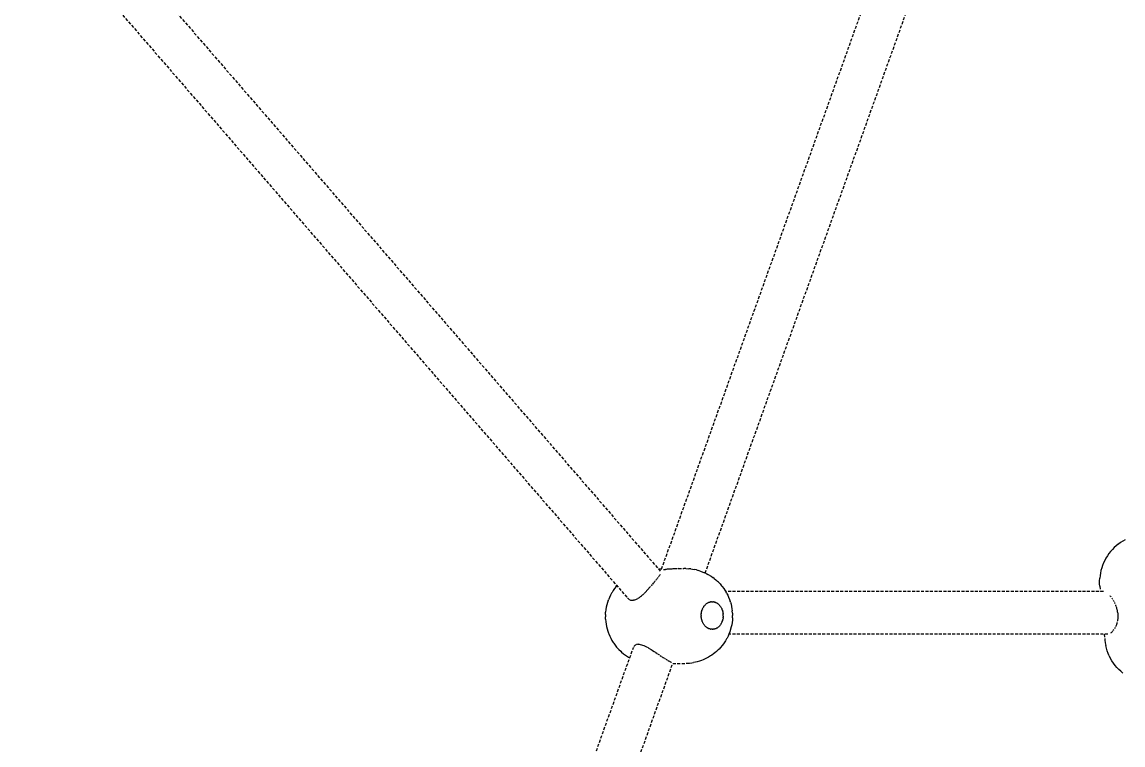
# Model space of a CAD drawing. Header units: millimetres. Extents: x -4710 to 4801, y -2494 to 3533.
# Drawn here: x 1488.4 to 1955.9, y 149.9 to 456.9 of the extents above; entities that cross this region are included whole.
import ezdxf

# ---------------------------------------------------------------- set-up
doc = ezdxf.new("R2010")
doc.units = ezdxf.units.MM
doc.linetypes.add('HIDDEN', pattern=[1.905, 1.27, -0.635])
for name, color, linetype in [('DIKOM_ОБЪЕКТ', 7, 'Continuous'), ('DIKOM_РАЗМЕР_ЗОНА', 7, 'Continuous'), ('DIKOM_РАЗМЕР_ОБЪЕКТА', 7, 'Continuous')]:
    doc.layers.add(name, color=color, linetype=linetype)
doc.styles.add('style1', font='arialbd.ttf', dxfattribs={"width": 0.8})
doc.dimstyles.new('1-50', dxfattribs={"dimtxt": 300, "dimasz": 200, "dimexe": 100, "dimexo": 0, "dimgap": 100, "dimtad": 1, "dimtxsty": 'style1', "dimcen": 200, "dimclrd": 7, "dimclre": 7, "dimclrt": 7, "dimadec": 1, "dimazin": 2, "dimtfac": 1, "dimtmove": 0, "dimatfit": 2, "dimfxl": 0, "dimlwd": 25, "dimlwe": 18, "dimarcsym": 0})

# ---------------------------------------------------------------- blocks, each defined once
blk = doc.blocks.new('*D0')
at = {"layer": 'Defpoints', "color": 0, "transparency": 16777216}
for p in [(-2049.22, 763.91), (3285.36, 750.08), (3285.36, -900.83)]:
    blk.add_point(p, dxfattribs=at)
at = {"layer": 'DIKOM_РАЗМЕР_ОБЪЕКТА', "color": 7, "lineweight": 18, "transparency": 16777216}
for p, q in [((-2049.22, 763.91), (-2049.22, -1000.83)), ((3285.36, 750.08), (3285.36, -1000.83))]:
    blk.add_line(p, q, dxfattribs=at)
at = {"layer": 'DIKOM_РАЗМЕР_ОБЪЕКТА', "color": 7, "lineweight": 25, "transparency": 16777216}
blk.add_line((-1849.22, -900.83), (3085.36, -900.83), dxfattribs=at)
at = {"layer": 'DIKOM_РАЗМЕР_ОБЪЕКТА', "color": 7, "transparency": 16777216}
for points in [[(-1849.22, -867.5), (-1849.22, -934.17), (-2049.22, -900.83)], [(3085.36, -867.5), (3085.36, -934.17), (3285.36, -900.83)]]:
    blk.add_solid(points, dxfattribs=at)
at = {"layer": 'DIKOM_РАЗМЕР_ОБЪЕКТА', "color": 7, "transparency": 16777216, "insert": (618.07, -647.56), "char_height": 300, "attachment_point": 5, "style": 'style1'}
blk.add_mtext('{\\fArial|b0|i0|c204|p34;5335}', dxfattribs=at)
blk = doc.blocks.new('*D2')
at = {"layer": 'Defpoints', "color": 0, "transparency": 16777216}
for p in [(-3555.27, 756.28), (4801.28, 756.28), (4801.28, -2394.45)]:
    blk.add_point(p, dxfattribs=at)
at = {"layer": 'DIKOM_РАЗМЕР_ЗОНА', "color": 7, "lineweight": 18, "transparency": 16777216}
for p, q in [((-3555.27, 756.28), (-3555.27, -2494.45)), ((4801.28, 756.28), (4801.28, -2494.45))]:
    blk.add_line(p, q, dxfattribs=at)
at = {"layer": 'DIKOM_РАЗМЕР_ЗОНА', "color": 7, "lineweight": 25, "transparency": 16777216}
blk.add_line((-3355.27, -2394.45), (4601.28, -2394.45), dxfattribs=at)
at = {"layer": 'DIKOM_РАЗМЕР_ЗОНА', "color": 7, "transparency": 16777216}
for points in [[(-3355.27, -2361.11), (-3355.27, -2427.78), (-3555.27, -2394.45)], [(4601.28, -2361.11), (4601.28, -2427.78), (4801.28, -2394.45)]]:
    blk.add_solid(points, dxfattribs=at)
at = {"layer": 'DIKOM_РАЗМЕР_ЗОНА', "color": 7, "transparency": 16777216, "insert": (709.08, -2141.17), "char_height": 300, "attachment_point": 5, "style": 'style1'}
blk.add_mtext('{\\fArial|b0|i0|c204|p34;8335}', dxfattribs=at)

msp = doc.modelspace()

# ---------------------------------------------------------------- linework, layer by layer
at = {"layer": 'DIKOM_ОБЪЕКТ', "color": 7, "linetype": 'HIDDEN', "lineweight": 15}
for p, q in [((1760.023, 224.653), (1867.148, 523.286)), ((1506.726, 515.609), (1759.704, 223.493)), ((1778.535, 222.957), (1884.053, 517.106)), ((1488.781, 508.835), (1745.504, 212.397)), ((1953.06, 234.492), (1952.228, 233.741)), ((1953.933, 235.195), (1953.06, 234.492)), ((1954.92, 235.903), (1954.015, 235.257)), ((1955.859, 236.497), (1954.92, 235.903)), ((1956.831, 237.037), (1955.859, 236.497)), ((1948.712, 229.26), (1948.175, 228.27)), ((1949.304, 230.217), (1948.712, 229.26)), ((1950.005, 231.223), (1949.363, 230.304)), ((1950.698, 232.103), (1950.005, 231.223)), ((1951.44, 232.944), (1950.698, 232.103)), ((1952.228, 233.741), (1951.44, 232.944)), ((1758.685, 224.67), (1760.037, 224.692)), ((1760.837, 224.523), (1761.094, 224.513)), ((1761.096, 224.513), (1761.371, 224.51)), ((1761.374, 224.51), (1761.675, 224.513)), ((1762.005, 224.522), (1761.679, 224.513)), ((1762.355, 224.538), (1762.005, 224.523)), ((1762.73, 224.559), (1762.359, 224.538)), ((1763.124, 224.579), (1762.807, 224.564)), ((1763.535, 224.601), (1763.13, 224.579)), ((1763.953, 224.626), (1763.535, 224.601)), ((1764.392, 224.655), (1763.962, 224.627)), ((1764.843, 224.686), (1764.403, 224.656)), ((1765.291, 224.719), (1764.846, 224.687)), ((1765.754, 224.742), (1765.363, 224.725)), ((1766.207, 224.762), (1765.754, 224.742)), ((1766.678, 224.784), (1766.223, 224.763)), ((1767.153, 224.807), (1766.879, 224.794)), ((1767.169, 224.808), (1769.4, 224.844)), ((1770.322, 224.847), (1769.4, 224.844)), ((1770.322, 224.847), (1771.531, 224.798)), ((1772.502, 224.692), (1771.531, 224.798)), ((1772.502, 224.692), (1773.188, 224.602)), ((1773.188, 224.602), (1774.147, 224.424)), ((1774.814, 224.268), (1774.147, 224.424)), ((1946.91, 225.143), (1946.608, 224.059)), ((1947.273, 226.209), (1946.91, 225.143)), ((1947.695, 227.252), (1947.273, 226.209)), ((1948.175, 228.27), (1947.695, 227.252)), ((1757.854, 220.249), (1757.623, 219.97)), ((1758.054, 220.501), (1757.862, 220.257)), ((1758.282, 220.781), (1758.129, 220.601)), ((1758.478, 221.026), (1758.288, 220.788)), ((1758.834, 221.488), (1758.663, 221.276)), ((1758.996, 221.704), (1758.838, 221.494)), ((1759.279, 222.102), (1759.144, 221.917)), ((1759.401, 222.288), (1759.282, 222.106)), ((1774.814, 224.268), (1775.755, 224.021)), ((1776.395, 223.802), (1775.755, 224.021)), ((1776.395, 223.802), (1777.312, 223.488)), ((1777.312, 223.488), (1778.212, 223.105)), ((1778.803, 222.833), (1778.212, 223.105)), ((1778.803, 222.833), (1779.67, 222.391)), ((1780.213, 222.067), (1779.67, 222.391)), ((1780.213, 222.067), (1781.042, 221.569)), ((1781.042, 221.569), (1781.845, 221.011)), ((1782.317, 220.652), (1781.845, 221.011)), ((1782.317, 220.652), (1783.075, 220.048)), ((1783.075, 220.048), (1783.802, 219.389)), ((1946.022, 219.604), (1946.074, 220.728)), ((1946.189, 221.848), (1946.074, 220.728)), ((1946.367, 222.96), (1946.189, 221.848)), ((1946.608, 224.059), (1946.367, 222.96)), ((1739.501, 215.598), (1738.964, 214.722)), ((1740.081, 216.43), (1739.501, 215.598)), ((1740.703, 217.215), (1740.081, 216.43)), ((1740.703, 217.215), (1741.006, 217.592)), ((1753.545, 215.217), (1753.037, 214.686)), ((1753.812, 215.521), (1753.646, 215.332)), ((1754.06, 215.779), (1753.812, 215.521)), ((1754.544, 216.322), (1754.077, 215.797)), ((1755.065, 216.911), (1754.673, 216.477)), ((1755.356, 217.261), (1755.082, 216.932)), ((1756.038, 218.059), (1755.571, 217.509)), ((1756.497, 218.604), (1756.201, 218.266)), ((1756.806, 218.979), (1756.517, 218.626)), ((1757.105, 219.335), (1756.895, 219.094)), ((1757.363, 219.65), (1757.105, 219.335)), ((1784.193, 219.01), (1783.802, 219.389)), ((1784.193, 219.01), (1784.869, 218.317)), ((1784.869, 218.317), (1785.51, 217.574)), ((1785.813, 217.192), (1785.51, 217.574)), ((1785.813, 217.192), (1786.399, 216.427)), ((1786.399, 216.427), (1786.946, 215.619)), ((1786.946, 215.619), (1787.453, 214.773)), ((1946.033, 218.477), (1946.022, 219.604)), ((1946.1, 217.316), (1946.037, 218.374)), ((1946.1, 217.316), (1946.315, 215.048)), ((1737.048, 210.39), (1736.776, 209.419)), ((1737.369, 211.337), (1737.048, 210.39)), ((1737.369, 211.337), (1737.471, 211.612)), ((1737.854, 212.567), (1737.471, 211.612)), ((1738.283, 213.49), (1737.854, 212.567)), ((1738.758, 214.376), (1738.283, 213.49)), ((1738.758, 214.376), (1738.964, 214.722)), ((1745.544, 212.357), (1745.795, 212.096)), ((1745.802, 212.089), (1746.122, 211.838)), ((1746.131, 211.832), (1746.351, 211.707)), ((1746.483, 211.632), (1746.849, 211.492)), ((1746.857, 211.488), (1747.241, 211.403)), ((1747.251, 211.401), (1747.649, 211.372)), ((1747.669, 211.372), (1748.088, 211.399)), ((1748.534, 211.484), (1748.098, 211.401)), ((1748.996, 211.627), (1748.545, 211.487)), ((1749.47, 211.829), (1749.007, 211.632)), ((1749.837, 212.028), (1749.482, 211.835)), ((1750.448, 212.416), (1749.968, 212.1)), ((1750.957, 212.779), (1750.475, 212.437)), ((1751.466, 213.191), (1750.971, 212.79)), ((1751.804, 213.499), (1751.48, 213.204)), ((1751.977, 213.645), (1751.804, 213.499)), ((1752.5, 214.137), (1751.992, 213.659)), ((1752.873, 214.528), (1752.648, 214.293)), ((1753.021, 214.669), (1752.873, 214.528)), ((1779.68, 210.307), (1779.87, 210.4)), ((1780.063, 210.483), (1779.87, 210.4)), ((1780.063, 210.483), (1780.259, 210.555)), ((1780.259, 210.555), (1780.457, 210.616)), ((1780.457, 210.616), (1780.657, 210.666)), ((1780.859, 210.706), (1780.657, 210.666)), ((1780.859, 210.706), (1781.062, 210.735)), ((1781.062, 210.735), (1781.266, 210.752)), ((1781.471, 210.758), (1781.266, 210.752)), ((1781.471, 210.758), (1781.676, 210.753)), ((1781.676, 210.753), (1781.88, 210.737)), ((1781.88, 210.737), (1782.083, 210.71)), ((1782.286, 210.672), (1782.083, 210.71)), ((1782.286, 210.672), (1782.487, 210.623)), ((1782.487, 210.623), (1782.686, 210.564)), ((1782.686, 210.564), (1782.883, 210.493)), ((1783.077, 210.412), (1782.883, 210.493)), ((1783.077, 210.412), (1783.268, 210.32)), ((1947.647, 215.048), (1787.288, 215.048)), ((1787.646, 214.433), (1787.453, 214.773)), ((1787.646, 214.433), (1788.096, 213.581)), ((1788.096, 213.581), (1788.503, 212.697)), ((1788.503, 212.697), (1788.868, 211.784)), ((1788.868, 211.784), (1789.188, 210.846)), ((1789.259, 210.617), (1789.188, 210.846)), ((1789.259, 210.617), (1789.522, 209.695)), ((1950.608, 213.057), (1950.468, 213.216)), ((1950.859, 212.752), (1950.724, 212.92)), ((1951.358, 212.103), (1951.226, 212.282)), ((1951.591, 211.758), (1951.467, 211.945)), ((1952.028, 211.05), (1951.918, 211.237)), ((1952.247, 210.66), (1952.136, 210.866)), ((1952.444, 210.276), (1952.339, 210.485)), ((1736.19, 205.377), (1736.259, 206.404)), ((1736.38, 207.422), (1736.259, 206.404)), ((1736.553, 208.429), (1736.38, 207.422)), ((1736.776, 209.419), (1736.553, 208.429)), ((1776.893, 205.911), (1776.864, 205.66)), ((1776.893, 205.911), (1776.931, 206.161)), ((1776.931, 206.161), (1776.977, 206.408)), ((1776.977, 206.408), (1777.032, 206.653)), ((1777.096, 206.895), (1777.032, 206.653)), ((1777.096, 206.895), (1777.168, 207.133)), ((1777.168, 207.133), (1777.248, 207.366)), ((1777.337, 207.595), (1777.248, 207.366)), ((1777.337, 207.595), (1777.433, 207.819)), ((1777.433, 207.819), (1777.537, 208.037)), ((1777.537, 208.037), (1777.649, 208.25)), ((1777.768, 208.456), (1777.649, 208.25)), ((1777.768, 208.456), (1777.895, 208.656)), ((1777.895, 208.656), (1778.028, 208.848)), ((1778.168, 209.033), (1778.028, 208.848)), ((1778.168, 209.033), (1778.314, 209.209)), ((1778.314, 209.209), (1778.466, 209.378)), ((1778.466, 209.378), (1778.624, 209.538)), ((1778.788, 209.69), (1778.624, 209.538)), ((1778.788, 209.69), (1778.957, 209.832)), ((1778.957, 209.832), (1779.131, 209.966)), ((1779.131, 209.966), (1779.31, 210.089)), ((1779.493, 210.203), (1779.31, 210.089)), ((1779.493, 210.203), (1779.68, 210.307)), ((1783.268, 210.32), (1783.457, 210.218)), ((1783.642, 210.105), (1783.457, 210.218)), ((1783.642, 210.105), (1783.823, 209.983)), ((1783.823, 209.983), (1783.999, 209.85)), ((1783.999, 209.85), (1784.171, 209.709)), ((1784.337, 209.559), (1784.171, 209.709)), ((1784.337, 209.559), (1784.497, 209.4)), ((1784.497, 209.4), (1784.653, 209.232)), ((1784.653, 209.232), (1784.801, 209.056)), ((1784.945, 208.872), (1784.801, 209.056)), ((1784.945, 208.872), (1785.081, 208.681)), ((1785.081, 208.681), (1785.21, 208.482)), ((1785.333, 208.277), (1785.21, 208.482)), ((1785.333, 208.277), (1785.448, 208.065)), ((1785.448, 208.065), (1785.556, 207.847)), ((1785.556, 207.847), (1785.656, 207.625)), ((1785.748, 207.396), (1785.656, 207.625)), ((1785.748, 207.396), (1785.832, 207.164)), ((1785.832, 207.164), (1785.908, 206.926)), ((1785.976, 206.685), (1785.908, 206.926)), ((1785.976, 206.685), (1786.034, 206.441)), ((1786.034, 206.441), (1786.085, 206.193)), ((1786.085, 206.193), (1786.127, 205.944)), ((1786.16, 205.693), (1786.127, 205.944)), ((1789.522, 209.695), (1789.74, 208.755)), ((1789.74, 208.755), (1789.912, 207.802)), ((1789.912, 207.802), (1790.038, 206.837)), ((1790.116, 205.865), (1790.038, 206.837)), ((1790.116, 205.865), (1790.148, 204.89)), ((1952.628, 209.883), (1952.531, 210.096)), ((1952.881, 209.293), (1952.801, 209.48)), ((1952.968, 209.067), (1952.881, 209.293)), ((1953.042, 208.874), (1952.968, 209.067)), ((1953.123, 208.642), (1953.042, 208.874)), ((1953.264, 208.203), (1953.191, 208.442)), ((1953.327, 207.994), (1953.264, 208.203)), ((1953.392, 207.748), (1953.327, 207.994)), ((1953.449, 207.531), (1953.392, 207.748)), ((1953.504, 207.277), (1953.449, 207.531)), ((1953.554, 207.052), (1953.504, 207.277)), ((1953.595, 206.82), (1953.554, 207.052)), ((1953.641, 206.558), (1953.595, 206.82)), ((1953.677, 206.289), (1953.641, 206.558)), ((1953.709, 206.048), (1953.677, 206.289)), ((1953.709, 206.048), (1953.743, 205.629)), ((1736.19, 205.377), (1736.172, 204.347)), ((1736.206, 203.317), (1736.172, 204.347)), ((1736.206, 203.317), (1736.292, 202.291)), ((1736.292, 202.291), (1736.43, 201.274)), ((1736.43, 201.274), (1736.618, 200.268)), ((1776.83, 204.899), (1776.833, 205.153)), ((1776.83, 204.899), (1776.837, 204.645)), ((1776.833, 205.153), (1776.844, 205.407)), ((1776.852, 204.392), (1776.837, 204.645)), ((1776.844, 205.407), (1776.864, 205.66)), ((1776.876, 204.139), (1776.852, 204.392)), ((1776.876, 204.139), (1776.909, 203.887)), ((1776.951, 203.638), (1776.909, 203.887)), ((1777.002, 203.39), (1776.951, 203.638)), ((1777.061, 203.146), (1777.002, 203.39)), ((1777.061, 203.146), (1777.128, 202.905)), ((1777.204, 202.668), (1777.128, 202.905)), ((1777.288, 202.434), (1777.204, 202.668)), ((1777.288, 202.434), (1777.381, 202.207)), ((1777.48, 201.983), (1777.381, 202.207)), ((1777.588, 201.766), (1777.48, 201.983)), ((1777.703, 201.554), (1777.588, 201.766)), ((1777.703, 201.554), (1777.826, 201.349)), ((1777.956, 201.15), (1777.826, 201.349)), ((1778.092, 200.959), (1777.956, 201.15)), ((1785.141, 201.176), (1785.008, 200.983)), ((1785.268, 201.375), (1785.141, 201.176)), ((1785.268, 201.375), (1785.387, 201.581)), ((1785.499, 201.794), (1785.387, 201.581)), ((1785.603, 202.012), (1785.499, 201.794)), ((1785.699, 202.236), (1785.603, 202.012)), ((1785.699, 202.236), (1785.788, 202.465)), ((1785.868, 202.698), (1785.788, 202.465)), ((1785.94, 202.936), (1785.868, 202.698)), ((1785.94, 202.936), (1786.004, 203.178)), ((1786.059, 203.422), (1786.004, 203.178)), ((1786.105, 203.67), (1786.059, 203.422)), ((1786.143, 203.92), (1786.105, 203.67)), ((1786.143, 203.92), (1786.172, 204.171)), ((1786.16, 205.693), (1786.184, 205.44)), ((1786.192, 204.424), (1786.172, 204.171)), ((1786.199, 205.186), (1786.184, 205.44)), ((1786.204, 204.678), (1786.192, 204.424)), ((1786.206, 204.932), (1786.199, 205.186)), ((1786.204, 204.678), (1786.206, 204.932)), ((1789.959, 201.977), (1789.802, 201.021)), ((1790.069, 202.942), (1789.959, 201.977)), ((1790.132, 203.914), (1790.069, 202.942)), ((1790.132, 203.914), (1790.148, 204.89)), ((1953.24, 201.342), (1953.127, 200.999)), ((1953.34, 201.651), (1953.273, 201.444)), ((1953.43, 202.009), (1953.34, 201.651)), ((1953.589, 202.698), (1953.514, 202.329)), ((1953.654, 203.027), (1953.589, 202.698)), ((1953.702, 203.41), (1953.654, 203.027)), ((1953.744, 203.75), (1953.702, 203.41)), ((1953.743, 205.629), (1953.773, 205.262)), ((1953.759, 204.019), (1953.744, 203.75)), ((1953.784, 204.495), (1953.766, 204.145)), ((1953.773, 205.262), (1953.779, 204.902)), ((1953.779, 204.902), (1953.784, 204.495)), ((1736.618, 200.268), (1736.857, 199.279)), ((1736.857, 199.279), (1737.145, 198.31)), ((1737.145, 198.31), (1737.481, 197.366)), ((1737.481, 197.366), (1737.587, 197.106)), ((1737.587, 197.106), (1737.985, 196.154)), ((1778.092, 200.959), (1778.234, 200.775)), ((1778.384, 200.599), (1778.234, 200.775)), ((1778.539, 200.431), (1778.384, 200.599)), ((1778.699, 200.272), (1778.539, 200.431)), ((1778.699, 200.272), (1778.866, 200.122)), ((1779.037, 199.981), (1778.866, 200.122)), ((1779.214, 199.849), (1779.037, 199.981)), ((1779.394, 199.726), (1779.214, 199.849)), ((1779.394, 199.726), (1779.579, 199.614)), ((1779.768, 199.511), (1779.579, 199.614)), ((1779.959, 199.419), (1779.768, 199.511)), ((1779.959, 199.419), (1780.154, 199.338)), ((1780.351, 199.268), (1780.154, 199.338)), ((1780.549, 199.208), (1780.351, 199.268)), ((1780.751, 199.159), (1780.549, 199.208)), ((1780.751, 199.159), (1780.953, 199.12)), ((1781.156, 199.094), (1780.953, 199.12)), ((1781.361, 199.077), (1781.156, 199.094)), ((1781.565, 199.073), (1781.361, 199.077)), ((1781.565, 199.073), (1781.77, 199.079)), ((1781.974, 199.097), (1781.77, 199.079)), ((1782.177, 199.125), (1781.974, 199.097)), ((1782.177, 199.125), (1782.379, 199.165)), ((1782.579, 199.215), (1782.379, 199.165)), ((1782.777, 199.276), (1782.579, 199.215)), ((1782.973, 199.348), (1782.777, 199.276)), ((1782.973, 199.348), (1783.166, 199.431)), ((1783.356, 199.524), (1783.166, 199.431)), ((1783.543, 199.628), (1783.356, 199.524)), ((1783.543, 199.628), (1783.726, 199.741)), ((1783.905, 199.865), (1783.726, 199.741)), ((1784.079, 199.998), (1783.905, 199.865)), ((1784.248, 200.141), (1784.079, 199.998)), ((1784.248, 200.141), (1784.412, 200.293)), ((1784.57, 200.453), (1784.412, 200.293)), ((1784.722, 200.621), (1784.57, 200.453)), ((1784.868, 200.798), (1784.722, 200.621)), ((1784.868, 200.798), (1785.008, 200.983)), ((1788.629, 197.057), (1788.235, 196.171)), ((1949.505, 197.047), (1788.625, 197.047)), ((1788.979, 197.972), (1788.629, 197.057)), ((1789.283, 198.912), (1788.979, 197.972)), ((1789.351, 199.157), (1789.283, 198.912)), ((1789.599, 200.081), (1789.351, 199.157)), ((1789.802, 201.021), (1789.599, 200.081)), ((1948.02, 197.047), (1948.262, 194.494)), ((1950.862, 197.619), (1950.695, 197.488)), ((1951.187, 197.9), (1951.017, 197.744)), ((1951.346, 198.047), (1951.187, 197.9)), ((1951.49, 198.212), (1951.346, 198.047)), ((1951.842, 198.632), (1951.67, 198.413)), ((1951.996, 198.832), (1951.842, 198.632)), ((1952.464, 199.57), (1952.306, 199.299)), ((1952.605, 199.814), (1952.464, 199.57)), ((1952.848, 200.332), (1952.746, 200.113)), ((1953.008, 200.707), (1952.874, 200.383)), ((1953.127, 200.999), (1953.008, 200.707)), ((1737.985, 196.154), (1738.429, 195.234)), ((1738.429, 195.234), (1738.919, 194.351)), ((1738.919, 194.351), (1739.452, 193.507)), ((1739.452, 193.507), (1739.68, 193.149)), ((1739.68, 193.149), (1740.274, 192.321)), ((1740.274, 192.321), (1740.908, 191.541)), ((1748.619, 192.129), (1748.439, 191.95)), ((1748.968, 192.388), (1748.688, 192.196)), ((1749.293, 192.536), (1748.977, 192.393)), ((1749.662, 192.638), (1749.314, 192.543)), ((1750.051, 192.685), (1749.674, 192.64)), ((1750.063, 192.686), (1750.475, 192.684)), ((1750.488, 192.684), (1750.931, 192.633)), ((1750.958, 192.628), (1751.43, 192.527)), ((1751.444, 192.523), (1751.832, 192.405)), ((1751.974, 192.36), (1752.499, 192.157)), ((1752.515, 192.15), (1753.061, 191.896)), ((1753.106, 191.873), (1753.631, 191.614)), ((1785.713, 192.129), (1785.084, 191.381)), ((1786.305, 192.922), (1785.713, 192.129)), ((1786.584, 193.298), (1786.305, 192.922)), ((1787.118, 194.109), (1786.584, 193.298)), ((1787.612, 194.959), (1787.118, 194.109)), ((1787.799, 195.315), (1787.612, 194.959)), ((1788.235, 196.171), (1787.799, 195.315)), ((1948.262, 194.494), (1948.405, 193.321)), ((1948.405, 193.321), (1948.616, 192.176)), ((1948.893, 191.044), (1948.616, 192.176)), ((1648.065, -87.453), (1748.068, 191.329)), ((1740.908, 191.541), (1741.225, 191.171)), ((1741.225, 191.171), (1741.917, 190.42)), ((1741.917, 190.42), (1742.644, 189.725)), ((1742.644, 189.725), (1743.045, 189.361)), ((1743.045, 189.361), (1743.825, 188.707)), ((1743.825, 188.707), (1744.636, 188.115)), ((1744.636, 188.115), (1745.113, 187.771)), ((1745.113, 187.771), (1745.971, 187.232)), ((1745.971, 187.232), (1746.492, 186.936)), ((1748.221, 191.645), (1748.072, 191.338)), ((1753.681, 191.589), (1754.266, 191.264)), ((1754.3, 191.244), (1754.659, 191.022)), ((1754.659, 191.022), (1754.898, 190.888)), ((1755.005, 190.821), (1755.545, 190.488)), ((1755.563, 190.476), (1755.959, 190.21)), ((1755.96, 190.21), (1756.181, 190.075)), ((1756.219, 190.051), (1756.842, 189.642)), ((1756.88, 189.616), (1757.124, 189.443)), ((1757.124, 189.443), (1757.32, 189.319)), ((1757.32, 189.319), (1757.501, 189.203)), ((1757.521, 189.19), (1758.132, 188.773)), ((1758.354, 188.624), (1758.781, 188.346)), ((1758.826, 188.315), (1759.199, 188.055)), ((1759.442, 187.904), (1760.019, 187.523)), ((1760.249, 187.37), (1760.626, 187.136)), ((1760.648, 187.121), (1761.015, 186.877)), ((1779.951, 187.222), (1779.091, 186.774)), ((1780.787, 187.735), (1779.951, 187.222)), ((1781.31, 188.07), (1780.787, 187.735)), ((1782.104, 188.634), (1781.31, 188.07)), ((1782.571, 189.012), (1782.104, 188.634)), ((1783.318, 189.621), (1782.571, 189.012)), ((1784.035, 190.286), (1783.318, 189.621)), ((1784.42, 190.683), (1784.035, 190.286)), ((1785.084, 191.381), (1784.42, 190.683)), ((1949.236, 189.931), (1948.893, 191.044)), ((1949.642, 188.839), (1949.236, 189.931)), ((1950.112, 187.773), (1949.642, 188.839)), ((1950.682, 186.648), (1950.152, 187.683)), ((1667.005, -87.956), (1764.779, 184.607)), ((1761.234, 186.749), (1761.749, 186.429)), ((1761.926, 186.319), (1762.254, 186.131)), ((1762.288, 186.111), (1762.582, 185.926)), ((1762.765, 185.83), (1763.173, 185.596)), ((1763.351, 185.493), (1763.555, 185.388)), ((1763.578, 185.375), (1763.853, 185.214)), ((1763.943, 185.171), (1764.19, 185.041)), ((1764.747, 184.518), (1770.644, 184.613)), ((1770.644, 184.613), (1771.853, 184.689)), ((1771.853, 184.689), (1772.822, 184.802)), ((1772.822, 184.802), (1773.505, 184.914)), ((1774.462, 185.099), (1773.505, 184.914)), ((1775.127, 185.276), (1774.462, 185.099)), ((1776.063, 185.531), (1775.127, 185.276)), ((1776.986, 185.856), (1776.063, 185.531)), ((1777.611, 186.092), (1776.986, 185.856)), ((1778.505, 186.481), (1777.611, 186.092)), ((1779.091, 186.774), (1778.505, 186.481)), ((1951.272, 185.646), (1950.682, 186.648)), ((1951.918, 184.679), (1951.272, 185.646)), ((1952.62, 183.752), (1951.918, 184.679)), ((1953.375, 182.868), (1952.62, 183.752)), ((1954.18, 182.029), (1953.375, 182.868)), ((1955.033, 181.238), (1954.18, 182.029)), ((1955.93, 180.499), (1955.033, 181.238))]:
    msp.add_line(p, q, dxfattribs=at)

# ---------------------------------------------------------------- dimensions: what is measured, and where the dimension line sits
at = {"layer": 'DIKOM_РАЗМЕР_ЗОНА'}
dim = msp.add_linear_dim(base=(4801.279, -2394.448), p1=(-3555.274, 756.284), p2=(4801.279, 756.284), text='{\\fArial|b0|i0|c204|p34;8335}', dimstyle='1-50', dxfattribs=at)
dim.commit()
dim.dimension.update_dxf_attribs({"geometry": '*D2', "text_midpoint": (709.081, -2394.448), "dimtype": 160})
at = {"layer": 'DIKOM_РАЗМЕР_ОБЪЕКТА'}
dim = msp.add_linear_dim(base=(3285.358, -900.832), p1=(-2049.224, 763.912), p2=(3285.358, 750.078), text='{\\fArial|b0|i0|c204|p34;5335}', dimstyle='1-50', dxfattribs=at)
dim.commit()
dim.dimension.update_dxf_attribs({"geometry": '*D0', "text_midpoint": (618.067, -900.832), "dimtype": 160})

doc.saveas('drawing.dxf')
